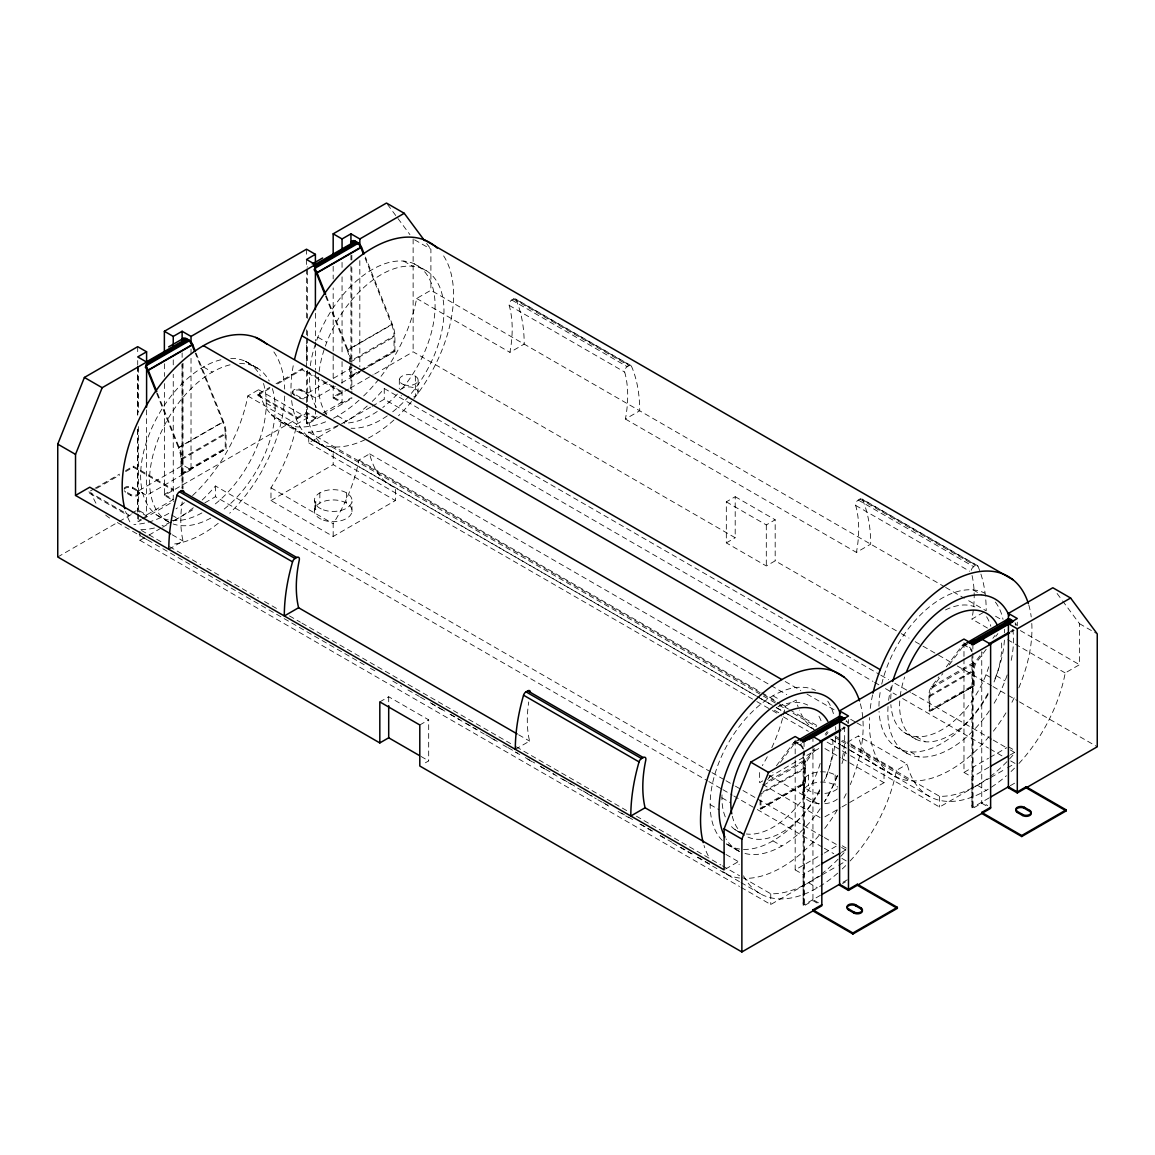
<?xml version="1.0" encoding="UTF-8"?>
<svg xmlns="http://www.w3.org/2000/svg" width="1155" height="1155" viewBox="0 0 1155 1155"><rect width="100%" height="100%" fill="white"/><g stroke="black" fill="none" stroke-linecap="round" stroke-linejoin="round"><path stroke-width="0.75" stroke-dasharray="5 3.75" d="M137.705 429.646L137.705 510.813L146.598 515.953L146.598 409.52M137.705 415.223L137.705 366.51M164.371 383.59L164.371 495.423L173.25 500.563L173.25 374.292M182.129 364.547L182.129 488.262L182.129 363.753M306.523 409.274L306.523 423.611L307.403 424.13L321.191 416.175M306.523 402.532L306.523 342.934M306.523 317.827L306.523 268.494M333.174 378.133L333.174 352.867M333.174 351.077L333.174 287.942M820.021 864.763L803.173 874.494L803.173 905.275L804.053 905.794L812.947 900.655L818.866 904.076M804.053 750.663L804.053 905.794L804.053 751.602M812.947 745.538L812.947 900.655L812.947 899.63L818.866 903.051M988.824 767.31L971.976 777.041L971.976 807.821L972.871 808.327L981.75 803.201L987.669 806.623M972.871 653.196L972.871 808.327L972.871 657.729M981.75 651.68L981.75 803.201L981.75 802.176L987.669 805.598M351.972 511.593L351.972 501.342M399.327 379.403L399.298 388.946M139.149 493.575L139.149 492.55M157.484 393.321L179.155 447.49A25.136 14.51 60 0 1 181.696 459.517L181.653 474.546M226.106 448.804L226.12 433.876A25.136 14.51 60 0 0 223.579 421.849L195.989 352.91M350.485 376.992L350.499 363.709M394.909 351.38L394.923 336.423A25.136 14.51 60 0 0 392.382 324.382L365.456 257.089M805.396 768.32L805.396 783.148L760.957 808.904L760.972 793.961L805.396 768.32A23.88 13.788 60 0 1 807.807 759.672L816.311 748.223M986.182 649.327L976.61 662.205A23.88 13.788 60 0 0 974.199 670.853L974.199 685.68L929.761 711.437L929.775 696.508A23.88 13.788 60 0 1 932.186 687.86L942.827 673.553M314.319 510.813L315.763 501.53L315.763 509.846L314.319 500.563M802.985 792.936L804.414 783.653L804.414 791.969L802.985 782.686M292.605 392.628L292.98 391.213M307.591 396.512L307.966 395.097M760.943 808.933L783.148 796.142M776.449 765.751L793.485 742.853L796.546 741.077M767.642 779.596L772.955 772.435M780.405 762.43L794.25 743.82L797.311 742.059M805.15 783.465L804.501 767.801A25.136 14.51 60 0 1 807.042 758.705L814.492 748.685M825.132 734.378L827.269 731.519M825.897 735.345L828.019 732.487M928.88 710.816L973.304 685.175L973.925 685.998L929.501 711.653L928.88 695.989A25.136 14.51 60 0 1 931.421 686.893L938.871 676.873M946.32 666.854L962.288 645.385L965.349 643.624M949.222 664.962L963.053 646.367L967.645 643.71M973.304 685.218L973.304 670.348A25.136 14.51 60 0 1 975.845 661.238L982.241 652.662M992.881 638.354L995.004 635.481M995.769 636.448L997.891 633.59M794.481 742.102L797.571 740.312M963.284 644.634L966.374 642.844M963.848 645.76L966.952 643.956M192.553 495.582A114.966 66.384 -60 0 0 247.82 395.948L258.59 389.726A114.966 66.384 -60 0 0 325.609 421.82M363.652 395.948A114.966 66.384 -60 0 0 416.637 298.481L430.902 290.252L944.054 586.509M88.848 491.842L128.826 514.928L128.826 515.953L88.848 492.867L88.848 491.842L93.44 489.186M94.97 488.305L119.485 474.156M125.606 470.619L133.273 466.187L173.25 489.272L164.371 494.398L164.371 495.423L306.523 413.36L315.402 418.485L315.402 409.462M257.652 394.375L297.629 417.46L297.629 418.485L257.652 395.4L257.652 394.375L269.909 387.3M276.031 383.763L302.076 368.734L342.053 391.819L333.174 396.945L342.053 402.07L319.848 414.89M96.5 488.45L119.485 475.181M125.606 471.644L133.273 467.212L173.25 490.298M257.652 395.4L269.909 388.325M277.561 383.908L302.076 369.759L342.053 392.844M181.451 474.662L180.801 459.011A23.88 13.788 60 0 0 178.39 447.577L222.814 421.936L195.224 352.997M391.617 324.468A23.88 13.788 60 0 1 394.028 335.903L349.604 361.544A23.88 13.788 60 0 0 347.193 350.124L391.617 324.468L364.691 257.175M179.155 447.49L223.579 421.849M350.427 360.172A25.136 14.51 60 0 0 347.958 350.037L392.382 324.382M180.801 459.011L225.225 433.356A23.88 13.788 60 0 0 222.814 421.936M181.696 459.517L226.12 433.876M350.499 362.064L394.923 336.423M327.327 381.857L307.403 393.35L315.402 397.97L335.311 386.477M333.449 378.32L351.827 367.709M180.801 473.839L225.225 448.198L225.225 433.356M362.194 370.351L349.763 376.862L358.801 371.073M360.331 370.192L394.028 350.73L394.028 335.903M181.696 474.344L226.12 448.703M350.499 376.891L359.696 371.578M361.226 370.697L394.923 351.25M181.523 474.662L225.947 449.006L225.225 448.198M363.681 369.485L394.75 351.553L394.028 350.73M191.023 469.782L146.598 495.423L138.6 490.817L183.024 465.162L191.023 469.782L191.023 356.231M341.447 382.94L359.826 372.314L354.498 369.239M131.786 513.21L137.705 509.788L146.598 514.928L173.25 499.538L164.371 494.398M297.629 417.46L306.523 412.335L315.402 417.46L318.361 415.757M57.75 556.984L117.723 522.363M119.254 521.468L131.786 514.235M333.174 385.337L333.174 397.97L348.55 389.091M350.095 388.21L373.152 374.884M374.696 374.003L413.129 351.799L735.201 537.754L735.201 496.708L726.322 501.848L726.322 542.879L766.299 565.964L775.178 560.825L899.658 632.695M333.174 536.469L333.174 523.72A114.966 66.384 -60 0 0 358.887 460.065L369.658 453.843A114.966 66.384 -60 0 0 395.371 487.814L395.371 500.563L333.174 536.469L270.977 500.563L270.977 487.814A114.966 66.384 -60 0 0 296.691 424.159L307.461 417.937A114.966 66.384 -60 0 0 333.174 451.908L756.424 696.09M515.953 299.506A162.566 93.858 -60 0 1 524.197 344.103L509.918 352.347A114.966 66.384 -60 0 0 509.182 305.382A3.768 2.18 -60 0 1 511.752 299.997L513.47 299.001A3.768 2.18 -60 0 1 515.953 299.506L631.453 366.193A162.566 93.858 -60 0 1 639.697 410.79L625.418 419.034A114.966 66.384 -60 0 0 624.682 372.069A3.768 2.18 -60 0 1 627.252 366.684L628.97 365.687A3.768 2.18 -60 0 1 631.453 366.193M137.705 513.86L137.705 521.078L140.679 519.36M142.152 518.508L146.598 515.953M315.402 418.485L306.523 423.611L306.523 404.337M333.174 397.97L342.053 403.095L350.947 397.97L351.827 398.475L351.827 391.314M137.705 521.078L138.6 521.584L141.661 519.822M143.191 518.942L173.828 501.256M322.721 415.28L351.827 398.475M139.928 531.358L139.928 540.309L147.479 535.949M148.995 535.083L161.079 528.109M162.595 527.229L171.647 522.002M173.163 521.122L195.816 508.041M204.883 502.815L215.451 496.708L707.293 780.679M367.218 405.997A114.966 66.384 -60 0 1 308.746 432.114L308.746 442.856L337.433 426.282M343.483 422.802L370.668 407.094M372.17 406.228L384.254 399.255L872.978 681.407M168.803 549.289L183.082 541.045A114.966 66.384 -60 0 1 182.23 501.92M270.977 500.563L333.174 464.656L395.371 500.563M379.822 701.894L388.701 696.768L428.678 719.839L428.678 760.885L422.759 764.307M726.322 542.879L735.201 537.754M419.799 724.979L428.678 719.839M726.322 501.848L766.299 524.919L775.178 519.793L775.178 560.825M862.453 499.552A162.566 93.858 -60 0 1 870.697 544.164L856.418 552.393A114.966 66.384 -60 0 0 855.682 505.442A3.768 2.18 -60 0 1 858.252 500.043L859.97 499.047A3.768 2.18 -60 0 1 862.453 499.552L977.953 566.239A162.566 93.858 -60 0 1 986.197 610.836L965.898 599.127M515.303 749.335L529.582 741.106A114.966 66.384 -60 0 1 528.73 701.966M971.211 570.31A3.768 2.18 -60 0 1 973.752 566.73L975.47 565.733A3.768 2.18 -60 0 1 977.953 566.239M771.785 747.718A114.966 66.384 -60 0 0 785.342 706.283L796.113 700.06A114.966 66.384 -60 0 0 798.105 706.874M987.467 628.06L971.918 619.08L984.767 611.659M794.25 743.82A5.024 2.902 60 0 1 797.282 743.589L800.357 741.813M797.282 743.589L799.607 744.932L802.682 743.156M841.461 728.978L844.522 727.202M1010.279 631.511L1013.339 629.749M842.356 729.484L845.417 727.722M1011.159 632.03L1014.22 630.255M762.748 780.881L759.629 782.686L759.629 771.526M768.97 777.301L821.826 746.78M768.739 780.809L807.042 758.705M931.421 686.893L975.845 661.238M763.383 785.313L807.807 759.672M932.186 687.86L976.61 662.205M847.539 742.189L858.309 735.966L907.18 764.177A114.966 66.384 -60 0 0 1006.453 775.712M763.137 791.68L804.501 767.801M928.88 695.989L973.304 670.348M929.775 696.508L974.199 670.853M760.726 809.106L760.077 808.283L804.501 782.628M725.528 869.051L738.363 861.644A114.966 66.384 -60 0 0 739.128 864.561M850.152 860.951A114.966 66.384 -60 0 0 896.41 770.399L907.18 764.177M1018.955 763.484A114.966 66.384 -60 0 0 1065.213 672.946L1079.477 664.702L1079.477 623.671L1062.427 600.687M824.93 816.787L840.479 807.821M842.038 806.912L884.023 782.686L884.023 769.937A114.966 66.384 -60 0 1 858.309 735.966M795.174 759.947L795.174 869.888L822.75 853.964M824.28 853.083L839.598 844.233M963.977 658.884L963.977 772.421L988.492 758.272M990.023 757.391L1006.871 747.66M841.461 852.39L846.066 849.733M1010.279 754.922L1014.87 752.28M741.077 887.372L770.746 904.509L820.584 875.735M822.1 874.855L837.202 866.135M838.703 865.268L846.254 860.908L841.576 858.194M850.542 755.659L939.549 807.042L989.387 778.268M990.903 777.402L1006.005 768.681M1007.521 767.801L1015.072 763.441L1010.38 760.741M820.353 895.356L803.173 905.275L803.173 751.082M842.991 882.276L847.597 879.634M989.156 797.903L971.976 807.821L971.976 653.629M1010.279 785.703L1014.87 783.047M842.558 883.561L845.518 881.857M951.706 698.818L973.954 685.998M782.902 796.286L805.223 783.451M245.784 361.472L258.763 368.965M739.518 851.495L726.538 843.987M281.488 422.369L333.174 451.908L333.174 464.656M414.616 239.807L430.902 249.206L430.902 290.252M1079.477 623.671L1095.763 633.07M630.875 365.5L515.375 298.827M977.375 565.56L861.875 498.873M513.47 299.001L628.97 365.687M859.97 499.047L975.47 565.733M511.752 299.997L627.252 366.684M858.252 500.043L973.752 566.73M509.182 305.382L624.682 372.069M855.682 505.442L969.623 571.22M414.298 263.874L427.841 271.685M403.673 261.102L412.566 266.228M973.174 589.902L982.068 595.027M945.613 587.419L964.338 598.232M995.523 616.221L1000.187 618.921M1020.399 630.587L1079.477 664.702M416.637 298.481L509.918 352.347M625.418 419.034L856.418 552.393M1007.68 639.726L1065.213 672.946M735.201 496.708L775.178 519.793M996.173 675.718L1005.067 680.844M985.98 674.809L991.9 678.23M901.203 633.59L908.985 638.08M915.208 641.675L921.43 645.27M922.989 646.165L936.994 654.25M938.553 655.145L950.998 662.335M957.221 665.93L991.452 685.695M993.011 686.59L1017.902 700.955M1019.461 701.865L1097.25 746.78M317.856 337.202L326.75 342.328M1008.402 746.78L1015.072 750.62M372.228 401.377A114.966 66.384 -60 0 0 384.254 388.513L879.229 674.275M880.789 675.184L888.599 679.689M894.836 683.298L910.458 692.307M912.017 693.202L991.64 739.186M993.213 740.081L1008.82 749.104M1010.38 749.999L1015.072 752.699A114.966 66.384 -60 0 1 939.549 796.3L847.424 743.113M874.537 682.316L879.229 685.016M885.466 688.625L896.396 694.935M902.647 698.544L988.521 748.122M990.08 749.017L1002.569 756.236M916.247 736.63L925.126 741.77M903.831 732.198L916.492 739.503M301.166 389.755L306.508 392.83A5.024 2.902 0 0 1 306.508 396.93A5.024 2.902 0 0 1 299.39 396.93L294.063 393.855A5.024 2.902 0 0 1 294.063 389.755A5.024 2.902 0 0 1 301.166 389.755L301.166 390.78L306.508 393.855A5.024 2.902 0 0 1 306.508 397.955A5.024 2.902 0 0 1 299.39 397.955L299.39 396.93M963.977 772.421L971.976 777.041M245.495 361.342L259.023 369.152M337.621 415.916L346.5 421.055M977.303 785.241L986.197 790.381M301.166 390.78A5.024 2.902 0 0 0 294.063 390.78A5.024 2.902 0 0 0 294.063 394.88L298.062 397.19M910.357 751.818L919.236 756.944M785.183 681.508L800.776 690.502M807.013 694.112L836.639 711.206M850.672 719.305L855.35 722.005M856.909 722.915L863.146 726.509M895.082 746.347L908.61 754.172M258.59 389.726L307.461 417.937M369.658 453.843L769.562 684.727M771.121 685.637L786.743 694.646M203.453 366.972L212.347 372.098M266.285 403.239L275.164 408.379M772.955 695.772L778.889 699.194M247.82 395.948L296.691 424.159M358.887 460.065L760.351 691.845M761.91 692.755L775.972 700.868M782.224 704.478L785.342 706.283M850.585 743.95L896.41 770.399M308.746 432.114L776.001 701.879M777.156 702.558L788.461 709.083M789.659 709.762L818.058 726.163M834.935 735.908L846.095 742.347M331.615 446.812L761.896 695.238M763.455 696.147L777.488 704.247M779.048 705.142L785.284 708.737M793.081 713.241L816.47 726.74M835.181 737.54L839.858 740.24M841.418 741.149L849.199 745.639M850.759 746.549L910.01 780.751M309.988 438.351L759.644 697.952M760.539 698.472L774.572 706.571M776.131 707.466L786.151 713.256M787.71 714.165L813.553 729.079M830.69 738.983L840.71 744.758M841.605 745.278L849.401 749.783M850.066 750.158L898.402 778.066M831.152 739.417L840.479 744.802M842.038 745.697L930.064 796.82M774.442 710.238L778.889 712.794M308.746 442.856L755.298 700.666M756.857 701.576L770.919 709.69M772.478 710.585L781.848 715.999M783.408 716.894L808.385 731.317M827.124 742.145L848.983 754.764M824.93 748.57L840.479 757.55M842.038 758.445L884.023 782.686M270.977 487.814L333.174 523.72M768.97 775.323L820.267 804.948M762.748 784.476L820.267 817.682M842.255 845.778L846.254 848.088M202.168 500.014A114.966 66.384 -60 0 0 215.451 485.966L710.412 771.742M711.985 772.637L724.474 779.856M726.033 780.751L733.844 785.256M735.403 786.165L822.836 836.639M824.396 837.548L840.017 846.557M841.576 847.467L846.254 850.167A114.966 66.384 -60 0 1 770.746 893.768L741.077 876.631M708.852 781.574L721.341 788.793M722.915 789.688L732.27 795.102M733.844 795.997L755.702 808.616M757.261 809.525L822.836 847.38M824.396 848.29L833.766 853.689M721.918 797.787L730.797 802.913M710.137 804.587L719.016 809.713M772.955 840.854L781.848 845.994M735.028 829.651L744.73 835.253M737.93 831.412L745.336 835.686M124.148 488.175A5.024 2.902 0 0 1 132.363 487.208L137.69 490.298A5.024 2.902 0 0 1 137.69 494.398A5.024 2.902 0 0 1 130.587 494.398L125.26 491.323A5.024 2.902 0 0 1 124.22 490.442M795.174 869.888L803.173 874.494M124.148 489.2A5.024 2.902 0 0 1 132.363 488.233L137.69 491.323A5.024 2.902 0 0 1 137.69 495.423A5.024 2.902 0 0 1 130.587 495.423L125.26 492.348A5.024 2.902 0 0 1 124.22 491.481M171.763 515.087L177.697 518.508M808.5 882.709L817.379 887.834M156.777 515.015L168.818 521.973M726.278 843.814L739.806 851.625M172.196 534.765L183.082 541.045M518.653 734.797L529.582 741.106M725.932 854.455L738.363 861.644M141.488 530.477L163.36 543.095M169.597 546.705L200.826 564.723M206.904 568.246L221.125 576.446M227.16 579.926L258.605 598.088M264.538 601.51L278.557 609.609M289.457 615.904L300.358 622.198M301.917 623.094L510.626 743.589M516.227 746.823L628.652 811.734M636.463 816.239L720.893 864.994M722.337 865.817L739.59 875.779M117.362 522.522L364.186 664.746M370.437 668.355L377.252 672.109M392.844 681.104L401.68 686.359M407.932 689.954L419.352 696.407M420.434 697.158L426.671 700.753M430.266 702.716L439.622 708.116M440.517 708.621L446.74 712.231M450.537 714.411L459.878 719.81M466.115 723.405L477.029 729.715M485.721 734.724L497.3 741.409M508.214 747.718L517.57 753.118M525.366 757.608L534.722 763.007M540.28 766.227L544.958 768.927M545.636 769.317L554.977 774.716M562.774 779.221L576.807 787.32M583.044 790.915L592.399 796.315M603.314 802.624L609.551 806.219M621.361 813.033L624.465 814.838M628.262 817.018L634.499 820.613M640.722 824.222L654.755 832.322M660.328 835.541L671.907 842.226M680.598 847.236L692.177 853.92M697.75 857.14L712.447 865.629M723.362 871.924L729.585 875.519M139.928 540.309L739.518 886.477M420.998 756.438L428.678 760.885M431.364 703.453L442.25 709.762M450.031 714.252L484.277 734.06M490.5 737.655L496.722 741.265M502.945 744.86L509.167 748.454M515.39 752.064L521.612 755.659M527.849 759.268L534.072 762.863M540.295 766.458L546.517 770.067M552.74 773.662L558.962 777.257M560.522 778.167L571.407 784.462M577.644 788.071L585.412 792.561M586.971 793.471L596.312 798.87M597.871 799.765L608.757 806.06M618.098 811.474L628.984 817.769M639.884 824.064L653.889 832.163M660.111 835.772L666.334 839.367M672.557 842.977L691.239 853.776M697.461 857.371L739.474 881.669M741.034 882.579L761.26 894.273M757.983 696.999L770.443 704.218M776.665 707.827L782.902 711.451M784.462 712.346L812.485 728.617M333.174 451.908L271.367 414.703L324.353 446.682M1057.085 593.497L1061.358 599.243M426.643 243.474L430.902 249.206M387.546 204.478L409.938 234.638M326.288 295.868L347.958 350.037M325.522 295.954L347.193 350.124M156.719 393.422L178.39 447.577M307.591 394.288L307.865 395.299M292.706 392.426L292.98 393.422M1017.295 622.141L1017.295 625.75M972.871 644.187L972.871 651.391M963.977 642.656L963.977 657.08M939.549 796.3L939.549 807.042M848.477 719.608L848.477 723.203M835.152 774.991L835.152 785.241M812.947 736.515L812.947 743.733M808.5 774.991L808.5 785.241M804.053 741.64L804.053 748.859M795.174 740.124L795.174 758.142M770.746 893.768L770.746 904.509M766.299 524.919L766.299 565.964M760.077 800.04L760.077 808.283M418.11 380.009L418.11 392.325M415.352 376.169L415.352 396.179M413.129 238.955L413.129 351.799M388.701 696.768L388.701 703.9M384.254 388.513L384.254 399.255M359.826 260.582L359.826 366.915M351.827 255.053L351.827 260.424M351.827 267.599L351.827 360.836M351.827 362.627L351.827 389.928M350.947 255.472L350.947 259.918M350.947 266.285L350.947 360.317M350.947 367.304L350.947 389.004M349.604 366.496L349.604 376.371M346.5 492.867L346.5 503.118M342.053 262.402L342.053 267.816M342.053 276.839L342.053 354.397M342.053 361.616L342.053 383.258M342.053 390.477L342.053 403.095M333.174 266.285L333.174 278.918M319.848 492.867L319.848 503.118M315.402 313.265L315.402 340.927M315.402 342.097L315.402 369.788M315.402 370.928L315.402 407.657M307.403 269.938L307.403 318.347M307.403 330.893L307.403 336.278M307.403 338.069L307.403 363.175M307.403 370.336L307.403 403.615M307.403 404.409L307.403 424.13M306.523 249.206L306.523 256.424M306.523 259.471L306.523 267.253M306.523 329.825L306.523 337.029M306.523 338.834L306.523 364.085M306.508 392.83L306.508 393.855M302.076 368.734L302.076 369.759M294.063 393.855L294.063 394.88M215.451 485.966L215.451 496.708M191.023 349.027L191.023 354.441M183.024 363.262L183.024 488.767M182.129 352.925L182.129 357.371M173.25 359.869L173.25 367.073M164.371 363.753L164.371 376.386M138.6 367.391L138.6 412.219M138.6 426.57L138.6 513.037M138.6 514.423L138.6 521.584M137.705 346.673L137.705 353.892M137.705 360.533L137.705 364.706M137.705 365.947L137.705 416.45M137.705 429.082L137.705 512.113M133.273 466.187L133.273 467.212M132.363 487.208L132.363 488.233M130.587 494.398L130.587 495.423M125.26 491.323L125.26 492.348M827.745 701.186A88.848 51.296 -60 0 1 834.213 716.807M835.614 726.726A88.848 51.296 -60 0 1 835.772 730.292M835.614 737.439A88.848 51.296 -60 0 1 824.049 781.025M819.747 789.717A88.848 51.296 -60 0 1 726.177 843.742M722.323 840.479A88.848 51.296 -60 0 1 731.043 738.493A88.848 51.296 -60 0 1 815.459 690.358M843.973 726.769A88.848 51.296 -60 0 1 841.88 760.163M837.389 775.279A88.848 51.296 -60 0 1 824.583 801.96M820.238 808.702A88.848 51.296 -60 0 1 743.907 853.17M739.113 851.293A88.848 51.296 -60 0 1 725.946 838.819M239.605 363.551A88.848 51.296 -60 0 1 269.231 381.02M272.378 388.6A88.848 51.296 -60 0 1 221.486 511.131M210.788 518.075A88.848 51.296 -60 0 1 173.178 523.98M168.731 522.046A88.848 51.296 -60 0 1 158.322 438.799A88.848 51.296 -60 0 1 231.173 364.561M230.711 358.425A88.848 51.296 -60 0 1 260.337 375.88M263.484 383.474A88.848 51.296 -60 0 1 212.607 506.006M201.88 512.95A88.848 51.296 -60 0 1 141.488 463.4A88.848 51.296 -60 0 1 222.294 359.436M273.865 351.928A114.966 66.384 -60 0 1 284.693 389.105M284.693 396.035A114.966 66.384 -60 0 1 229.701 513.21M218.223 523.302A114.966 66.384 -60 0 1 171.662 544.265M147.032 539.674A114.966 66.384 -60 0 1 139.12 534.043M129.851 521.858A114.966 66.384 -60 0 1 125.606 511.506M860.374 703.814A114.966 66.384 -60 0 1 850.297 784.577M846.196 793.673A114.966 66.384 -60 0 1 842.385 801.137M837.404 809.886A114.966 66.384 -60 0 1 824.194 829.117M819.01 835.469A114.966 66.384 -60 0 1 744.672 878.392M739.503 878.031A114.966 66.384 -60 0 1 722.64 871.953M708.232 855.783A114.966 66.384 -60 0 1 704.001 845.431M818.953 716.187A72.188 41.681 -60 0 1 821.739 722.785M820.18 763.441A72.188 41.681 -60 0 1 746.375 833.982M743.257 833.405A72.188 41.681 -60 0 1 730.393 825.421M725.282 816.903A72.188 41.681 -60 0 1 722.063 793.297M778.037 706.73A72.188 41.681 -60 0 1 807.677 705.07M832.741 739.648A72.188 41.681 -60 0 1 824.41 781.386M819.862 790.829A72.188 41.681 -60 0 1 746.419 836.336M743.834 834.733A72.188 41.681 -60 0 1 732.313 816.253M986.587 616.77A72.188 41.681 -60 0 1 990.831 626.241M988.752 666.782A72.188 41.681 -60 0 1 933.457 733.815A72.188 41.681 -60 0 1 890.866 704.651M890.736 698.847A72.188 41.681 -60 0 1 892.627 683.255M945.497 609.927A72.188 41.681 -60 0 1 974.892 606.895M1001.602 642.989A72.188 41.681 -60 0 1 992.824 684.843M988.074 694.473A72.188 41.681 -60 0 1 930.237 741.799A72.188 41.681 -60 0 1 899.759 700.97M900.178 696.335A72.188 41.681 -60 0 1 904.668 676.96M1015.072 622.762A6.28 3.624 60 0 1 1016.516 625.158M972.265 651.232A6.28 3.624 60 0 0 968.424 646.439L966.1 645.096A6.28 3.624 60 0 0 962.288 645.385M963.053 646.367A5.024 2.902 60 0 1 966.1 646.121L968.424 647.464A5.024 2.902 60 0 1 971.629 651.637M1015.057 623.989A5.024 2.902 60 0 1 1015.779 625.303M846.543 720.59A6.28 3.624 60 0 1 848.044 723.463M803.62 749.119A6.28 3.624 60 0 0 799.607 743.907L797.282 742.564A6.28 3.624 60 0 0 793.485 742.853M799.607 744.932A5.024 2.902 60 0 1 802.927 749.436M846.038 721.153A5.024 2.902 60 0 1 846.456 721.774M307.115 267.209A6.28 3.624 60 0 1 307.49 266.791M995.393 602.102A88.848 51.296 -60 0 1 1003.016 619.354M1004.417 629.273A88.848 51.296 -60 0 1 1004.576 632.796M1004.417 640.101A88.848 51.296 -60 0 1 993.675 681.753M988.045 693.202A88.848 51.296 -60 0 1 920.766 751.356A88.848 51.296 -60 0 1 879.056 711.48M878.955 706.239A88.848 51.296 -60 0 1 880.615 689.521M881.741 684.135A88.848 51.296 -60 0 1 984.825 593.165M1012.776 629.302A88.848 51.296 -60 0 1 1010.596 663.129M1007.203 674.924A88.848 51.296 -60 0 1 993.387 704.492M989.359 710.787A88.848 51.296 -60 0 1 920.752 757.045A88.848 51.296 -60 0 1 888.065 705.95M888.614 700.363A88.848 51.296 -60 0 1 891.833 684.439M319.112 371.578A88.848 51.296 -60 0 1 384.254 272.941A88.848 51.296 -60 0 1 443.867 306.667A88.848 51.296 -60 0 1 391.675 412.624M387.257 415.858A88.848 51.296 -60 0 1 351.106 428.245M326.75 414.876A88.848 51.296 -60 0 1 318.563 377.151M310.32 365.659A88.848 51.296 -60 0 1 409.245 262.07A88.848 51.296 -60 0 1 401.334 389.596M397.392 394.043A88.848 51.296 -60 0 1 382.781 407.498M377.223 411.512A88.848 51.296 -60 0 1 344.219 423.163M316.383 407.47A88.848 51.296 -60 0 1 309.656 372.011M443.635 255.905A114.966 66.384 -60 0 1 398.547 415.713M393.898 420.059A114.966 66.384 -60 0 1 314.781 441.614A114.966 66.384 -60 0 1 293.904 362.324M1028.787 604.931A114.966 66.384 -60 0 1 1031.213 616.929M1031.79 623.426A114.966 66.384 -60 0 1 1017.829 690.084M1014.206 697.822A114.966 66.384 -60 0 1 1010.25 705.431M1005.947 712.88A114.966 66.384 -60 0 1 993.387 731.173M989.171 736.414A114.966 66.384 -60 0 1 907.022 780.376A114.966 66.384 -60 0 1 869.484 717.587M870.264 708.405A114.966 66.384 -60 0 1 872.617 694.718M972.048 575.493A114.966 66.384 -60 0 1 971.918 619.08M359.046 400.236A114.966 66.384 -60 0 1 331.601 419.135M1014.494 768.162A114.966 66.384 -60 0 1 1011.087 771.497M845.691 865.615A114.966 66.384 -60 0 1 842.269 868.95M837.649 873.18A114.966 66.384 -60 0 1 743.242 875.259M193.304 507.752A114.966 66.384 -60 0 1 162.075 525.77M154.452 528.008A114.966 66.384 -60 0 1 139.928 529.567M184.367 502.656A114.966 66.384 -60 0 1 176.022 508.85M168.803 513.383A114.966 66.384 -60 0 1 133.85 524.442M109.653 518.046A114.966 66.384 -60 0 1 105.683 515.101M95.937 503.205A114.966 66.384 -60 0 1 91.418 492.94M845.547 751.299A114.966 66.384 -60 0 1 841.952 763.614M837.346 775.972A114.966 66.384 -60 0 1 824.482 801.527M767.281 756.77A114.966 66.384 -60 0 1 762.3 765.621M815.387 730.538A114.966 66.384 -60 0 1 799.332 710.065M837.346 788.851A18.841 10.886 0 0 1 824.915 793.413M819.429 793.471A18.841 10.886 0 0 1 805.916 776.839A18.841 10.886 0 0 1 837.736 776.839M837.346 799.101A18.841 10.886 0 0 1 824.915 803.678M819.429 803.736A18.841 10.886 0 0 1 805.916 787.104A18.841 10.886 0 0 1 837.736 787.104M400.236 389.928A9.428 5.443 0 0 1 415.006 388.282A9.428 5.443 0 0 1 413.707 396.93M401.565 395.876A9.428 5.443 0 0 1 401.132 395.573M323.458 509.875A18.841 10.886 0 0 0 352.015 500.765A18.841 10.886 0 0 0 324.05 491.034A18.841 10.886 0 0 0 323.458 509.875M323.458 520.14A18.841 10.886 0 0 0 352.015 511.015A18.841 10.886 0 0 0 324.05 501.299A18.841 10.886 0 0 0 323.458 520.14M403.673 384.629A9.428 5.443 0 0 0 418.11 380.226A9.428 5.443 0 0 0 404.293 375.202A9.428 5.443 0 0 0 403.673 384.629"/><path stroke-width="1.5" d="M164.371 351.12L164.371 331.283L306.523 249.206L315.402 254.345L315.402 263.354M333.174 253.667L333.174 233.83L386.477 203.049L404.25 213.3L424.506 240.601M839.598 710.859L963.977 639.047L972.871 644.187L981.75 639.047L990.629 644.187L990.629 808.327L848.477 890.404L839.598 885.264L839.598 721.124L848.477 715.999L839.598 710.859L839.598 718.078M1008.402 613.406L1052.826 587.751L1070.598 598.016L1097.25 633.922L1097.25 746.78L1017.295 792.936L1008.402 787.811L1008.402 623.671L1017.295 618.531L1008.402 613.406L1008.402 620.61M419.453 755.558L388.701 737.8L379.822 742.925L57.75 556.984L57.75 444.126L84.402 377.454L137.705 346.673L146.598 351.799L146.598 360.822M379.822 742.925L379.822 701.894L419.799 724.979L419.799 766.01L741.871 951.951L821.826 905.794L821.826 741.64L812.947 736.515L804.053 741.64L795.174 736.515L750.75 762.156L724.098 828.842L724.098 869.874L75.523 495.423L75.523 454.391L102.174 387.705L146.598 362.064L146.598 407.123M741.871 951.951L741.871 839.108L768.523 772.421L821.826 741.64M1004.59 622.603L1006.712 619.744A6.28 3.624 60 0 1 1010.524 619.455L1012.848 620.798A6.28 3.624 60 0 1 1013.498 621.231M146.598 351.799L137.705 356.924L146.598 362.064M164.371 331.283L173.25 336.408L182.129 331.283L191.023 336.408L315.402 264.596L315.402 309.656M315.402 254.345L306.523 259.471L315.402 264.596M333.174 233.83L342.053 238.955L350.947 233.83L359.826 238.955L404.25 213.3M168.63 346.904L183.443 338.357M312.269 263.99L322.635 257.998M146.757 361.674L186.576 338.675L188.9 340.018A6.28 3.624 60 0 1 192.712 344.71L195.339 351.264M314.03 265.087L355.394 241.222L357.718 242.564A6.28 3.624 60 0 1 361.515 247.242L364.143 253.811M146.757 362.699L186.576 339.7L188.9 341.043A5.024 2.902 60 0 1 191.947 344.796L194.574 351.351M314.03 266.112L355.394 242.247L357.718 243.59A5.024 2.902 60 0 1 360.75 247.329L363.377 253.898M146.006 364.778L188.9 340.018M314.824 267.325L357.718 242.564M146.006 365.803L188.9 341.043M314.824 268.35L357.718 243.59M156.055 391.776L147.522 370.437L191.947 344.796M324.873 294.308L316.326 272.984L360.75 247.329M156.82 391.689L148.288 370.351L192.712 344.71M325.623 294.222L317.091 272.883L361.515 247.242M75.523 495.423L89.787 487.193L170.637 533.87M168.803 549.289A162.566 93.858 -60 0 1 177.047 495.163A3.768 2.18 -60 0 1 179.53 491.799L181.248 490.803L296.748 557.49A3.768 2.18 -60 0 1 299.318 559.915A114.966 66.384 -60 0 0 298.582 607.732L284.303 615.976A162.566 93.858 -60 0 1 292.547 561.85A3.768 2.18 -60 0 1 295.03 558.486L296.748 557.49M515.303 749.335A162.566 93.858 -60 0 1 523.547 695.209A3.768 2.18 -60 0 1 526.03 691.859L527.748 690.863A3.768 2.18 -60 0 1 530.419 692.336M641.53 758.532L643.248 757.536A3.768 2.18 -60 0 1 645.818 759.961A114.966 66.384 -60 0 0 645.082 807.778L630.803 816.022A162.566 93.858 -60 0 1 639.047 761.896A3.768 2.18 -60 0 1 641.53 758.532L526.03 691.859M798.076 740.196L837.909 717.212A6.28 3.624 60 0 1 841.706 716.909L844.031 718.251A6.28 3.624 60 0 1 845.027 718.959M966.894 642.743L1006.712 619.744M831.008 722.597L834.069 720.821M970.705 641.935L973.781 640.173M800.357 740.788L841.706 716.909M969.161 643.335L1010.524 619.455M801.888 740.933L841.706 717.934L844.031 719.276L808.803 739.619M970.691 643.479L1010.524 620.48L1012.848 621.823L973.015 644.808M802.682 742.131L844.031 718.251M971.485 644.678L1012.848 620.798M820.021 741.351L839.93 729.859M988.824 643.898L1008.734 632.391M820.902 741.871L840.826 730.364M989.72 644.403L1009.629 632.911M839.598 721.124L848.477 726.25L990.629 644.187M1008.402 623.671L1017.295 628.796L1070.598 598.016M821.552 863.882L839.93 853.271M990.355 766.429L1008.734 755.818M821.552 894.663L839.93 884.051M990.355 797.195L1008.734 786.584M839.598 885.264L839.598 884.239L848.477 889.379L857.371 884.239L897.348 907.325L897.348 908.35L852.924 934.005L812.947 910.92L812.947 909.895L821.826 904.769M1008.402 787.811L1008.402 786.786L1017.295 791.911L1026.174 786.786L1066.152 809.872L1066.152 810.897L1021.727 836.538L981.75 813.452L981.75 812.427L990.629 807.302M812.947 909.895L852.924 932.98L897.348 907.325M981.75 812.427L1021.727 835.513L1066.152 809.872M424.52 239.98L1012.935 579.695M301.859 335.773L880.254 669.698M255.717 337.433L844.117 677.148M1066.152 810.897L1026.174 787.811L1026.174 786.786M1024.413 807.316L1029.74 810.391A5.024 2.902 0 0 1 1029.74 814.492A5.024 2.902 0 0 1 1022.637 814.492L1017.31 811.416A5.024 2.902 0 0 1 1017.31 807.316A5.024 2.902 0 0 1 1024.413 807.316L1024.413 808.341L1029.74 811.416A5.024 2.902 0 0 1 1029.74 815.517A5.024 2.902 0 0 1 1022.637 815.517L1017.31 812.441A5.024 2.902 0 0 1 1017.31 808.341A5.024 2.902 0 0 1 1024.413 808.341M203.453 345.648L781.848 679.573M84.402 377.454L102.174 387.705M750.75 762.156L768.523 772.421M527.748 690.863L643.248 757.536M179.53 491.799L295.03 558.486M897.348 908.35L857.371 885.264L857.371 884.239M177.047 495.163L292.547 561.85M523.547 695.209L639.047 761.896M57.75 444.126L75.523 454.391M724.098 828.842L741.871 839.108M855.61 904.769L860.937 907.844A5.024 2.902 0 0 1 860.937 911.959A5.024 2.902 0 0 1 853.834 911.959L848.492 908.87A5.024 2.902 0 0 1 848.492 904.769A5.024 2.902 0 0 1 855.61 904.769L855.61 905.794L860.937 908.87A5.024 2.902 0 0 1 860.937 912.984A5.024 2.902 0 0 1 853.834 912.984L848.492 909.895A5.024 2.902 0 0 1 848.492 905.794A5.024 2.902 0 0 1 855.61 905.794M298.582 607.732L517.094 733.887M645.082 807.778L724.373 853.559M1029.74 810.391L1029.74 811.416M1022.637 814.492L1022.637 815.517M1021.727 835.513L1021.727 836.538M1017.295 628.796L1017.295 792.936M1017.31 811.416L1017.31 812.441M860.937 907.844L860.937 908.87M853.834 911.959L853.834 912.984M852.924 932.98L852.924 934.005M848.477 726.25L848.477 890.404M848.492 908.87L848.492 909.895M388.701 705.676L388.701 737.8M359.826 238.955L359.826 246.159M350.947 233.83L350.947 242.839M342.053 238.955L342.053 247.978M191.023 336.408L191.023 343.627M182.129 331.283L182.129 340.306M173.25 336.408L173.25 345.432M724.965 837.072A88.848 51.296 -60 0 1 757.276 720.864A88.848 51.296 -60 0 1 840.522 713.66M124.812 508.662A114.966 66.384 -60 0 1 167.042 376.617A114.966 66.384 -60 0 1 267.022 344.291M703.193 842.601A114.966 66.384 -60 0 1 759.586 696.017A114.966 66.384 -60 0 1 859.522 700.926M731.765 813.77A72.188 41.681 -60 0 1 765.707 726.856A72.188 41.681 -60 0 1 827.832 721.326M906.444 672.037A72.188 41.681 -60 0 1 953.135 615.687A72.188 41.681 -60 0 1 997.126 624.783M1007.478 620.711A5.024 2.902 60 0 1 1010.524 620.48M838.992 717.832A5.024 2.902 60 0 1 841.706 717.934M351.048 242.694A6.28 3.624 60 0 1 355.394 241.222M314.333 268.956A6.28 3.624 60 0 1 317.091 272.883M314.117 269.837A5.024 2.902 60 0 1 316.326 272.984M352.968 241.944A5.024 2.902 60 0 1 355.394 242.247M182.245 340.162A6.28 3.624 60 0 1 186.576 338.675M145.53 366.409A6.28 3.624 60 0 1 148.288 370.351M145.313 367.29A5.024 2.902 60 0 1 147.522 370.437M183.501 339.974A5.024 2.902 60 0 1 186.576 339.7M892.685 681.493A88.848 51.296 -60 0 1 951.33 603.054A88.848 51.296 -60 0 1 1009.138 615.716M294.583 359.234A114.966 66.384 -60 0 1 358.267 257.666A114.966 66.384 -60 0 1 437.211 248.094M872.978 693.173A114.966 66.384 -60 0 1 950.695 582.091A114.966 66.384 -60 0 1 1028.354 603.531M181.248 490.803A3.768 2.18 -60 0 1 183.919 492.506"/></g></svg>
